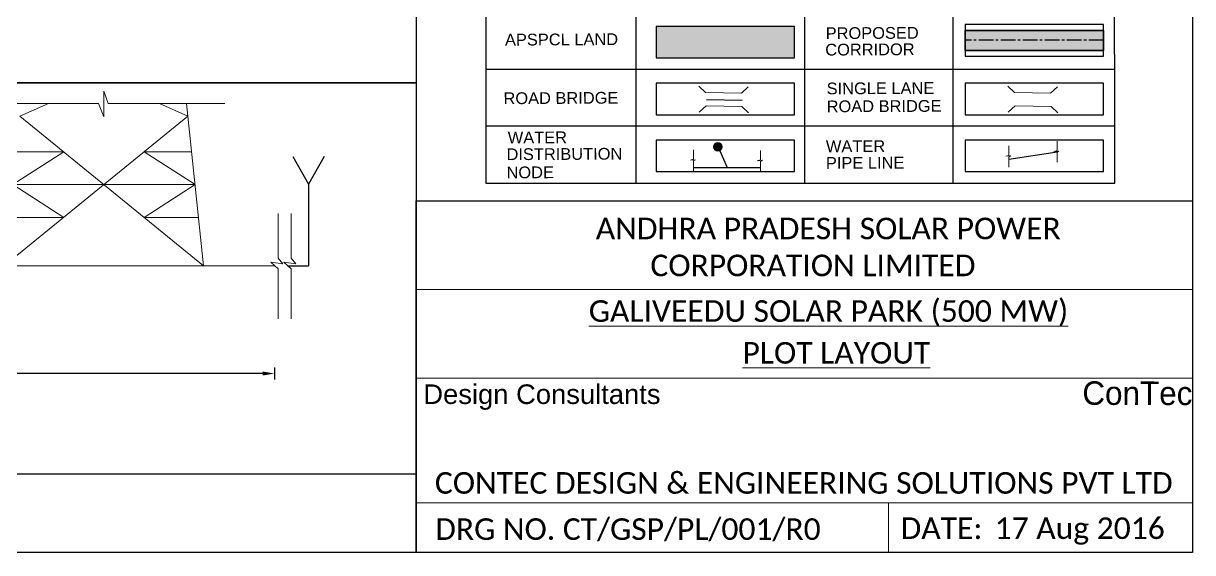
# Model space of a CAD drawing. Header units: metres. Extents: x 222800 to 230200, y 1548340 to 1564214.
# Drawn here: x 227215 to 230200, y 1548340 to 1549691 of the extents above; entities that cross this region are included whole.
import ezdxf
from ezdxf.enums import TextEntityAlignment as Align

# ---------------------------------------------------------------- set-up
doc = ezdxf.new("R2010")
doc.units = ezdxf.units.M
doc.header["$PDMODE"] = 1
doc.header["$PDSIZE"] = -15
doc.linetypes.add('CENTER2', pattern=[1.125, 0.75, -0.125, 0.125, -0.125])
for name, color, linetype in [('GRID', 7, 'Continuous'), ('name power lines', 1, 'Continuous'), ('road', 10, 'Continuous'), ('TITLE BOX', 7, 'Continuous')]:
    doc.layers.add(name, color=color, linetype=linetype)
doc.layers.add('STREAM', color=141, linetype='Continuous', lineweight=0)
doc.styles.add('ARI', font='arial.ttf')
doc.styles.get("Standard").update_dxf_attribs({"font": 'arial.ttf'})
doc.dimstyles.get("Standard").update_dxf_attribs({"dimtxt": 0.18, "dimasz": 0.18, "dimexe": 0.18, "dimexo": 0.0625, "dimgap": 0.09, "dimtad": 0, "dimtih": 1, "dimtoh": 1, "dimdec": 4, "dimzin": 0, "dimdsep": 46, "dimtxsty": 'Standard', "dimcen": 0.09, "dimadec": 0, "dimazin": 0, "dimtfac": 1, "dimtdec": 4, "dimtofl": 0, "dimtmove": 0, "dimatfit": 3, "dimfxl": 1, "dimtolj": 1, "dimtzin": 0, "dimarcsym": 0})

# ---------------------------------------------------------------- blocks, each defined once
blk = doc.blocks.new('KK')
at = {"color": 7, "lineweight": -2}
for p, q in [((-4950.4, 648), (-4877.2, 519.4)), ((-4803.9, 648), (-4877.2, 519.4)), ((-4877.2, 519.4), (-4877.2, 140))]:
    blk.add_line(p, q, dxfattribs=at)
at = {"color": 7}
blk.add_line((-4781.2, 140), (-4877.2, 140), dxfattribs=at)
at = {"layer": 'name power lines', "color": 7, "linetype": 'Continuous', "lineweight": 9, "ltscale": 190}
for p, q in [((-3946.5, 893.4), (-3926.6, 951.2)), ((-3926.6, 951.2), (-3926.6, 831.8)), ((-4488.5, 893.4), (-3946.5, 893.4)), ((-4390.2, 140), (-4311.5, 893.4)), ((-4317.6, 834.3), (-4184.8, 893.4)), ((-3926.6, 831.8), (-3902.6, 893.4)), ((-3902.6, 893.4), (-3326.3, 893.4)), ((-3670.3, 893.4), (-3537.5, 834.3)), ((-4390.2, 140), (-3537.5, 834.3)), ((-4317.6, 834.3), (-3464.9, 140)), ((-4113.9, 668.4), (-4350.8, 516.7)), ((-4335, 668.4), (-4113.9, 668.4)), ((-3520.1, 668.4), (-3741.2, 668.4)), ((-3741.2, 668.4), (-3504.3, 516.7)), ((-4350.8, 516.7), (-3504.3, 516.7)), ((-4113.9, 364.9), (-4350.8, 516.7)), ((-3741.2, 364.9), (-3504.3, 516.7)), ((-4796.4, 382.3), (-4796.4, 175.5)), ((-4736.3, 382.3), (-4736.3, 175.5)), ((-4366.7, 364.9), (-4113.9, 364.9)), ((-3488.4, 364.9), (-3741.2, 364.9)), ((-4796.4, 175.5), (-4818.5, 149)), ((-4736.3, 175.5), (-4758.4, 149)), ((-4818.5, 149), (-4762.7, 156.5)), ((-4762.7, 156.5), (-4796.4, 126.5)), ((-4796.4, 126.5), (-4796.4, -106.7)), ((-4758.4, 149), (-4702.6, 156.5)), ((-4702.6, 156.5), (-4736.3, 126.5)), ((-4736.3, 126.5), (-4736.3, -106.7))]:
    blk.add_line(p, q, dxfattribs=at)
at = {"layer": 'name power lines', "color": 7, "linetype": 'Continuous', "lineweight": 9, "ltscale": 50}
blk.add_line((-4721.1, 140), (-3264.3, 140), dxfattribs=at)
blk = doc.blocks.new('*D100')
at = {"layer": 'Defpoints', "color": 0, "linetype": 'Continuous', "ltscale": 50, "transparency": 16777216}
for p in [(223264.7, 1549072.1), (227855.8, 1549072.9), (227855.8, 1548796.9)]:
    blk.add_point(p, dxfattribs=at)
at = {"layer": 'name power lines', "color": 0, "linetype": 'Continuous', "lineweight": -2, "ltscale": 50, "transparency": 16777216}
for p, q in [((223264.7, 1548811.9), (223264.7, 1548781.9)), ((227855.8, 1548811.9), (227855.8, 1548781.9))]:
    blk.add_line(p, q, dxfattribs=at)
at = {"layer": 'name power lines', "color": 7, "linetype": 'Continuous', "lineweight": -2, "ltscale": 50, "transparency": 16777216}
for p, q in [((223294.7, 1548796.9), (225155.1, 1548796.9)), ((227825.8, 1548796.9), (225596.5, 1548796.9))]:
    blk.add_line(p, q, dxfattribs=at)
at = {"layer": 'name power lines', "color": 7, "linetype": 'Continuous', "ltscale": 50, "transparency": 16777216}
for points in [[(223294.7, 1548801.9), (223294.7, 1548791.9), (223264.7, 1548796.9)], [(227825.8, 1548801.9), (227825.8, 1548791.9), (227855.8, 1548796.9)]]:
    blk.add_solid(points, dxfattribs=at)
at = {"layer": 'name power lines', "color": 0, "linetype": 'Continuous', "lineweight": 9, "ltscale": 50, "transparency": 16777216, "insert": (225375.8, 1548796.9), "char_height": 30, "width": 499.054, "attachment_point": 5}
blk.add_mtext("\\A1;50000 (SECTION 'C-C')", dxfattribs=at)

msp = doc.modelspace()

# ---------------------------------------------------------------- hatches: boundary and pattern name
at = {"true_color": 0xb4e0ae}
h = msp.add_hatch(color=9, dxfattribs=at)
h.dxf.hatch_style = 1
h.paths.add_polyline_path([(228830.34346, 1549683.48651), (228830.34346, 1549602.89499), (229183.22921, 1549602.89499), (229183.22921, 1549683.48651)])
h = msp.add_hatch(color=8)
h.dxf.hatch_style = 1
h.paths.add_polyline_path([(229619.6251, 1549672.83501), (229972.51085, 1549672.83501), (229972.51085, 1549621.83501), (229619.6251, 1549621.83501)])
at = {"layer": 'STREAM'}
h = msp.add_hatch(color=256, dxfattribs=at)
h.dxf.hatch_style = 1
edge = h.paths.add_edge_path()
edge.add_arc((228987.94851, 1549375.65621), 11.0353, 0, 360)

# ---------------------------------------------------------------- linework, layer by layer
for p, q in [((229972.51085, 1549672.83501), (229619.6251, 1549672.83501)), ((229619.6251, 1549621.83501), (229972.51085, 1549621.83501)), ((229050.22562, 1549494.30051), (228958.72377, 1549495.72042))]:
    msp.add_line(p, q)
at = {"color": 7, "linetype": 'CENTER2', "ltscale": 50}
msp.add_line((229972.51085, 1549647.83501), (229619.6251, 1549647.83501), dxfattribs=at)
at = {"color": 7}
msp.add_line((228217.34518, 1549238.34459), (228217.34518, 1548339.58242), dxfattribs=at)
for points in [[(223000, 1550539.58242), (228217.34518, 1550539.58242), (228217.34518, 1549539.58242), (223000, 1549539.58242)], [(229619.6251, 1549672.83501), (229972.51085, 1549672.83501), (229972.51085, 1549621.83501), (229619.6251, 1549621.83501)], [(223000, 1549539.58242), (228217.34518, 1549539.58242), (228217.34518, 1548539.58242), (223000, 1548539.58242)], [(228830.34346, 1549538.28651), (228830.34346, 1549457.69499), (229183.22921, 1549457.69499), (229183.22921, 1549538.28651)], [(229619.6251, 1549538.28651), (229619.6251, 1549457.69499), (229972.51085, 1549457.69499), (229972.51085, 1549538.28651)], [(228830.34346, 1549393.08651), (228830.34346, 1549312.49499), (229183.22921, 1549312.49499), (229183.22921, 1549393.08651)], [(229619.6251, 1549393.08651), (229619.6251, 1549312.49499), (229972.51085, 1549312.49499), (229972.51085, 1549393.08651)]]:
    msp.add_lwpolyline(points, close=True)
for points in [[(228830.34346, 1549683.48651), (228830.34346, 1549602.89499), (229183.22921, 1549602.89499), (229183.22921, 1549683.48651), (228830.34346, 1549683.48651)], [(229619.6251, 1549688.05304), (229619.6251, 1549607.46152), (229972.51085, 1549607.46152), (229972.51085, 1549688.05304), (229619.6251, 1549688.05304)]]:
    msp.add_lwpolyline(points, close=True, dxfattribs=at)
at = {"lineweight": 20, "flags": 128}
for points in [[(229065.48752, 1549529.02034), (229047.81389, 1549512.97596), (228956.31204, 1549514.39586), (228939.14474, 1549530.9809)], [(229854.76917, 1549529.02034), (229837.09553, 1549512.97596), (229745.59368, 1549514.39586), (229728.42638, 1549530.9809)], [(229066.42397, 1549462.2546), (229049.25668, 1549478.83964), (228957.75482, 1549480.25954), (228940.08119, 1549464.21515)], [(229855.70562, 1549462.2546), (229838.53832, 1549478.83964), (229747.03647, 1549480.25954), (229729.36284, 1549464.21515)]]:
    msp.add_lwpolyline(points, dxfattribs=at)
at = {"color": 0, "linetype": 'Continuous', "lineweight": 9, "ltscale": 50}
for points in [[(228217.34518, 1549011.7485), (230200, 1549011.7485)], [(228217.34518, 1548785.15241), (230200, 1548785.15241)], [(228217.34518, 1548466.9654), (230200, 1548466.9654)], [(229423.13389, 1548467.89429), (229423.13389, 1548339.58242)]]:
    msp.add_lwpolyline(points, dxfattribs=at)
at = {"layer": 'GRID', "linetype": 'Continuous'}
for p, q in [((230200, 1563900), (230200, 1548339.58242)), ((230000, 1548339.58242), (230000, 1548339.58242))]:
    msp.add_line(p, q, dxfattribs=at)
for points in [[(222800, 1563900), (230200, 1563900), (230200, 1548339.58242), (222800, 1548339.58242)], [(228395.63718, 1549283.24642), (230001.25258, 1549283.24642), (230000, 1550600.40443), (228394.3846, 1550600.40443)], [(228217.34518, 1549238.34459), (230200, 1549238.34459), (230200, 1548339.58242), (228217.34518, 1548339.58242)]]:
    msp.add_lwpolyline(points, close=True, dxfattribs=at)
msp.add_lwpolyline([(228217.34518, 1548539.58242), (223000, 1548539.58242), (223000, 1550539.58242)], dxfattribs=at)
at = {"layer": 'road', "color": 4, "lineweight": 30}
msp.add_lwpolyline([(229853.80367, 1549361.8366), (229731.03799, 1549343.86049)], dxfattribs=at)
at = {"layer": 'STREAM', "linetype": 'Continuous', "lineweight": 9}
for p, q in [((228925.80642, 1549368.22867), (228925.80642, 1549344.02481)), ((229096.45953, 1549366.76446), (229096.45953, 1549342.5606)), ((229731.03799, 1549378.09627), (229731.03799, 1549353.89241)), ((229853.80367, 1549390.52702), (229853.80367, 1549366.32316)), ((228925.80642, 1549314.28646), (228925.80642, 1549339.9397)), ((229096.45953, 1549312.82225), (229096.45953, 1549338.47548)), ((229731.03799, 1549324.15407), (229731.03799, 1549349.8073)), ((229853.80367, 1549336.58482), (229853.80367, 1549362.23805))]:
    msp.add_line(p, q, dxfattribs=at)
at = {"layer": 'STREAM', "lineweight": 30}
for p, q in [((228992.40578, 1549365.47858), (229011.53978, 1549323.0317)), ((228925.76576, 1549323.0317), (229096.45953, 1549323.0317))]:
    msp.add_line(p, q, dxfattribs=at)
at = {"layer": 'STREAM', "linetype": 'Continuous', "lineweight": 9}
for points in [[(229853.80367, 1549366.32316), (229845.65499, 1549364.05215), (229858.80388, 1549365.15161), (229853.80367, 1549362.23805)], [(228925.80642, 1549344.02481), (228917.65774, 1549341.75379), (228930.80663, 1549342.85326), (228925.80642, 1549339.9397)], [(229096.45953, 1549342.5606), (229088.31085, 1549340.28958), (229101.45974, 1549341.38905), (229096.45953, 1549338.47548)], [(229731.03799, 1549353.89241), (229722.88931, 1549351.6214), (229736.0382, 1549352.72086), (229731.03799, 1549349.8073)]]:
    msp.add_lwpolyline(points, dxfattribs=at)
at = {"layer": 'STREAM'}
for radius in [11.0353, 7.958]:
    msp.add_circle((228987.94851, 1549375.65621), radius, dxfattribs=at)
at = {"layer": 'TITLE BOX', "color": 0}
for p, q in [((230001.25258, 1549573.64642), (228395.63718, 1549573.64642)), ((230001.25258, 1549428.44642), (228395.63718, 1549428.44642))]:
    msp.add_line(p, q, dxfattribs=at)
for points in [[(228779.57639, 1550444.84642), (228778.46298, 1549283.24642)], [(229210.01906, 1550444.84642), (229209.40354, 1549283.24642)], [(229589.02289, 1550444.84642), (229587.90949, 1549283.24642)]]:
    msp.add_lwpolyline(points, dxfattribs=at)

# ---------------------------------------------------------------- block references
at = {"xscale": -0.55, "yscale": 0.55}
msp.add_blockref('KK', (225260.12178, 1548995.05737), dxfattribs=at)

# ---------------------------------------------------------------- texts
at = {"linetype": 'Continuous', "lineweight": 9, "ltscale": 50, "style": 'ARI'}
msp.add_text('Design Consultants', height=50, dxfattribs=at).set_placement((228538.55, 1548737.94337), align=Align.MIDDLE)
at = {"color": 0, "linetype": 'Continuous', "lineweight": 9, "ltscale": 50, "char_height": 60, "width": 2421, "attachment_point": 1}
for s, insert in [('{\\fCalibri|b0|i0|c0|p34;\\H0.91667x;ANDHRA PRADESH SOLAR POWER}', (228676.06782, 1549194.78646)), ('{\\fCalibri|b0|i0|c0|p34;\\H0.91667x;CORPORATION LIMITED\\fArial|b0|i0|c0|p34;\\H1.0909x; \\P\\fCalibri|b0|i0|c0|p34;\\H0.91667x; }', (228815.60965, 1549100.46873)), ('{\\fCalibri|b0|i0|c0|p34;\\H0.91667x;\\LGALIVEEDU SOLAR PARK (500 MW) }', (228658.20258, 1548984.00415)), ('{\\fCalibri|b0|i0|c0|p34;\\H0.91667x;\\LPLOT LAYOUT}', (229050.81925, 1548877.21549)), ('{\\fCalibri|b0|i0|c0|p34;\\H0.91667x;CONTEC DESIGN & ENGINEERING SOLUTIONS PVT LTD\\H1x; }', (228265.33467, 1548545.07704)), ('{\\fCalibri|b0|i0|c0|p34;\\H0.91667x;DRG NO. CT/GSP/PL/001/R0}', (228266.14335, 1548427.12843)), ('{\\fCalibri|b0|i0|c0|p34;\\H0.91667x;DATE:^I17 Aug 2016}', (229454.44784, 1548429.4394))]:
    msp.add_mtext(s, dxfattribs=dict(at, insert=insert))
at = {"color": 17, "insert": (230058.95778, 1548746.24436, -40), "char_height": 60, "width": 0.9674339, "attachment_point": 5, "rotation": 359.84899441}
msp.add_mtext('\\A1;{\\fMonotype Corsiva|b0|i0|c0|p66;\\C116;\\c3434259;ConTec}', dxfattribs=at)
at = {"layer": 'TITLE BOX', "color": 0}
for s, p in [('APSPCL LAND', (228444.32145, 1549634.35993)), ('PROPOSED', (229263.13098, 1549650.92851)), ('CORRIDOR', (229262.09298, 1549608.92252)), ('ROAD BRIDGE', (228440.49714, 1549484.82755)), ('SINGLE LANE ', (229265.65338, 1549509.83947)), ('ROAD BRIDGE', (229265.65338, 1549464.08316)), ('WATER ', (228451.36998, 1549384.41218)), ('DISTRIBUTION ', (228448.19976, 1549341.85919)), ('WATER ', (229263.77681, 1549361.99065)), ('PIPE LINE', (229263.77681, 1549319.53686)), ('NODE', (228448.1998, 1549295.3073))]:
    msp.add_text(s, height=30, rotation=0.27117029, dxfattribs=at).set_placement(p)

# ---------------------------------------------------------------- dimensions: what is measured, and where the dimension line sits
at = {"layer": 'name power lines', "color": 7, "linetype": 'Continuous', "lineweight": 9, "ltscale": 50}
dim = msp.add_linear_dim(base=(227855.80676, 1548796.93185), p1=(223264.66698, 1549072.05737), p2=(227855.80676, 1549072.86919), text="50000 (SECTION 'C-C')", dimstyle='Standard', override={"dimtxt": 30, "dimasz": 30, "dimexe": 15, "dimexo": 0, "dimdec": 0, "dimclrd": 7, "dimtmove": 2, "dimfxl": 15, "dimfxlon": 1}, dxfattribs=at)
dim.commit()
dim.dimension.update_dxf_attribs({"geometry": '*D100', "text_midpoint": (225375.80936, 1548796.93185), "dimtype": 160})

doc.saveas('drawing.dxf')
